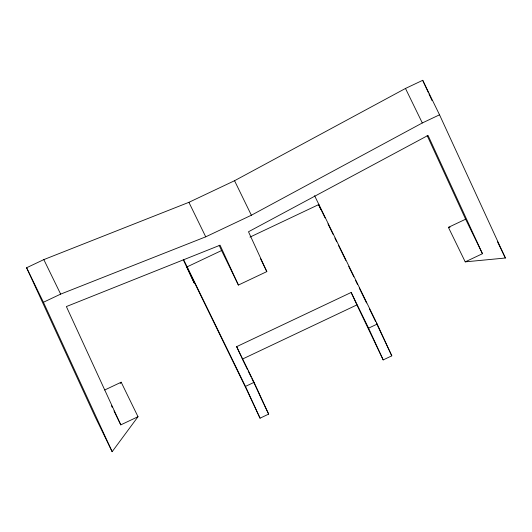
<?xml version="1.0" encoding="UTF-8"?>
<svg xmlns="http://www.w3.org/2000/svg" width="532" height="532" viewBox="0 0 532 532"><rect width="100%" height="100%" fill="white"/><g stroke="black" fill="none" stroke-linecap="round" stroke-linejoin="round"><path stroke-width="0.8" d="M120.205 383.532L121.183 382.209L138.007 416.716L112.159 451.695L95.328 417.188L26.6 267.756L43.824 259.609L188.907 202.32L234.546 180.72L405.484 88.458L422.707 80.305L439.532 114.812L505.4 258.013L465.227 261.864L448.403 227.357L465.626 219.204L482.451 253.711L465.227 261.864M26.6 267.756L43.425 302.262L60.648 294.116L205.731 236.826L251.37 215.227L422.308 122.965L439.532 114.812M187.131 266.845L221.571 250.545L238.403 285.052L266.818 271.606L248.491 231.759L428.041 135.414L482.451 253.711M249.993 237.099L318.881 204.501M104.711 390.003L121.183 382.209M241.029 356.181L236.647 346.658L351.173 292.46L368.583 328.158L383.186 359.911L391.798 355.835L377.195 324.081L314.578 195.676M241.701 357.644L242.373 359.107L356.899 304.909L383.186 359.911M113.988 410.917L120.791 424.868L138.007 416.716M183.547 259.496L245.445 386.425L254.057 382.355L268.66 414.109L260.048 418.185L246.821 389.956L186.765 266.805L194.213 282.991L183.274 259.749M368.583 328.158L377.195 324.081M448.403 227.357L450.039 227.197M497.526 241.867L505.4 258.013M405.484 88.458L422.308 122.965M325.065 217.894L318.515 204.454L320.882 209.608M327.978 223.859L333.072 234.313M334.894 238.043L336.709 241.774M338.532 245.505L345.813 260.434M348.726 266.406L353.82 276.853M355.635 280.583L357.457 284.321M359.28 288.051L366.555 302.981M369.467 308.946L375.659 321.634M376.383 323.13L391.798 355.835M234.546 180.72L251.37 215.227M260.374 258.392L266.818 271.606M188.907 202.32L205.731 236.826M236.647 346.658L254.057 382.355M242.373 359.107L247.453 369.521M248.178 371.01L251.077 376.955M251.802 378.445L255.427 385.88M264.304 405.185L268.66 414.109M43.824 259.609L60.648 294.116M111.481 405.776L112.192 407.246M422.707 80.305L428.253 92.362M428.945 93.871L432.064 100.654M427.156 135.567L465.626 219.204M351.173 292.46L356.899 304.909M238.403 285.052L220.075 245.205L66.374 306.565L120.791 424.868M219.151 245.285L221.571 250.545M255.772 386.624L263.965 404.44M245.445 386.425L260.048 418.185M43.425 302.262L112.159 451.695"/></g></svg>
